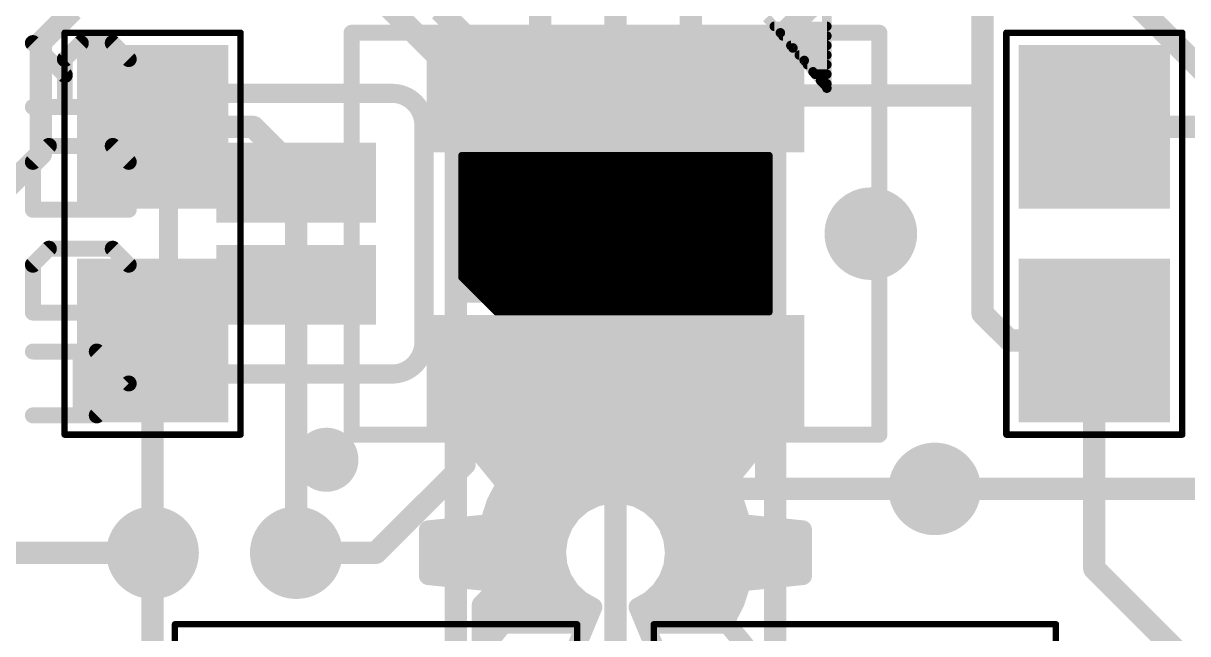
# Model space of a CAD drawing. Extents: x -8.7 to 63.3, y -0.1 to 30.3.
# Drawn here: x 4.18 to 13.44, y 6.98 to 11.84 of the extents above; entities that cross this region are included whole.
import ezdxf

# ---------------------------------------------------------------- set-up
doc = ezdxf.new("R2010")
doc.units = 0
for name, color, linetype in [('1', 12, 'CONTINUOUS'), ('16', 132, 'CONTINUOUS'), ('18', 110, 'CONTINUOUS'), ('21', 41, 'CONTINUOUS'), ('22', 40, 'CONTINUOUS'), ('29', 253, 'CONTINUOUS'), ('31', 253, 'CONTINUOUS'), ('39', 12, 'CONTINUOUS')]:
    doc.layers.add(name, color=color, linetype=linetype)

# ---------------------------------------------------------------- blocks, each defined once
blk = doc.blocks.new('RECT')
blk.add_solid([(-0.5, -0.5), (0.5, -0.5), (-0.5, 0.5), (0.5, 0.5)])
blk = doc.blocks.new('ROUNDV')
at = {"const_width": 0.5}
blk.add_lwpolyline([(0, -0.25, 1), (0, 0.25, 1), (0, -0.25)], format="xyb", dxfattribs=at)

msp = doc.modelspace()

# ---------------------------------------------------------------- linework, layer by layer
at = {"layer": '1', "const_width": 0.1778}
for points in [[(11.811, 11.303), (11.811, 12.573)], [(8.89, 11.26), (8.89, 12.319)], [(8.29, 11.26), (8.29, 12.03)], [(9.49, 11.26), (9.49, 12.03)], [(4.572, 11.938), (4.318, 11.684)], [(7.69, 11.741), (7.493, 11.938)], [(4.318, 11.684), (4.318, 10.795)], [(7.69, 11.26), (7.69, 11.741)], [(10.09, 11.26), (11.768, 11.26)], [(11.768, 11.26), (11.811, 11.303)], [(11.811, 9.525), (11.811, 11.303)], [(5.207, 11.01), (6.008, 11.01)], [(6.008, 11.01), (6.35, 10.668)], [(12.7, 11.01), (13.55, 11.01)], [(4.318, 10.795), (3.39, 9.867)], [(6.35, 10.668), (6.35, 7.62)], [(12.026, 9.31), (11.811, 9.525)], [(5.207, 9.31), (5.207, 7.62)], [(12.7, 9.31), (12.026, 9.31)], [(12.7, 7.493), (12.7, 9.31)], [(7.69, 9.06), (7.69, 8.325)], [(8.29, 9.06), (8.29, 7.655)], [(8.89, 9.06), (8.89, 5.715)], [(9.49, 9.06), (9.49, 8.29)], [(10.09, 9.06), (10.09, 8.198)], [(7.69, 8.325), (6.985, 7.62)], [(9.49, 8.29), (9.652, 8.128)], [(10.09, 8.198), (10.16, 8.128)], [(9.652, 8.128), (10.16, 8.128)], [(10.16, 8.128), (11.43, 8.128)], [(5.207, 6.731), (5.207, 7.62)], [(6.985, 7.62), (6.35, 7.62)], [(8.29, 7.655), (7.835, 7.2)], [(13.97, 6.223), (12.7, 7.493)], [(7.835, 6.35), (7.835, 7.2)]]:
    msp.add_lwpolyline(points, dxfattribs=at)
at = {"layer": '1', "const_width": 0.0889}
for points in [[(4.3625, 11.684, 1), (4.2736, 11.684)], [(7.7345, 11.741, 1), (7.6456, 11.741)], [(7.6586, 11.7096, 1), (7.7214, 11.7724)], [(4.2866, 11.7154, 1), (4.3494, 11.6526)], [(7.6456, 11.26, 1), (7.7345, 11.26)], [(8.2456, 11.26, 1), (8.3345, 11.26)], [(8.8456, 11.26, 1), (8.9345, 11.26)], [(9.4456, 11.26, 1), (9.5344, 11.26)], [(10.09, 11.3044, 1), (10.09, 11.2156)], [(11.7366, 11.2914, 1), (11.7994, 11.2286)], [(11.8554, 11.303, 1), (11.7666, 11.303)], [(11.7666, 11.303, 1), (11.8554, 11.303)], [(11.768, 11.2156, 1), (11.768, 11.3044)], [(11.8424, 11.2716, 1), (11.7796, 11.3344)], [(5.207, 11.0544, 1), (5.207, 10.9656)], [(6.0394, 11.0414, 1), (5.9766, 10.9786)], [(6.008, 10.9656, 1), (6.008, 11.0544)], [(12.7, 11.0544, 1), (12.7, 10.9656)], [(4.3494, 10.7636, 1), (4.2866, 10.8264)], [(4.2736, 10.795, 1), (4.3625, 10.795)], [(6.3945, 10.668, 1), (6.3056, 10.668)], [(6.3186, 10.6366, 1), (6.3814, 10.6994)], [(11.8424, 9.5564, 1), (11.7796, 9.4936)], [(11.7666, 9.525, 1), (11.8554, 9.525)], [(5.2515, 9.31, 1), (5.1625, 9.31)], [(12.026, 9.3544, 1), (12.026, 9.2656)], [(11.9946, 9.2786, 1), (12.0574, 9.3414)], [(12.7445, 9.31, 1), (12.6556, 9.31)], [(12.7, 9.2656, 1), (12.7, 9.3544)], [(7.7345, 9.06, 1), (7.6456, 9.06)], [(8.3345, 9.06, 1), (8.2456, 9.06)], [(8.9345, 9.06, 1), (8.8456, 9.06)], [(9.5344, 9.06, 1), (9.4456, 9.06)], [(10.1344, 9.06, 1), (10.0456, 9.06)], [(7.6456, 8.325, 1), (7.7345, 8.325)], [(7.7214, 8.2936, 1), (7.6586, 8.3564)], [(9.5214, 8.3214, 1), (9.4586, 8.2586)], [(9.4456, 8.29, 1), (9.5344, 8.29)], [(10.1214, 8.2294, 1), (10.0586, 8.1666)], [(9.652, 8.1724, 1), (9.652, 8.0836)], [(9.6206, 8.0966, 1), (9.6834, 8.1594)], [(10.0456, 8.198, 1), (10.1344, 8.198)], [(10.16, 8.1724, 1), (10.16, 8.0836)], [(10.1286, 8.0966, 1), (10.1914, 8.1594)], [(10.16, 8.0836, 1), (10.16, 8.1724)], [(11.43, 8.0836, 1), (11.43, 8.1724)], [(5.2515, 7.62, 1), (5.1625, 7.62)], [(6.35, 7.6645, 1), (6.35, 7.5755)], [(6.9536, 7.6514, 1), (7.0164, 7.5886)], [(6.985, 7.5755, 1), (6.985, 7.6645)], [(8.2456, 7.655, 1), (8.3345, 7.655)], [(8.3214, 7.6236, 1), (8.2586, 7.6864)], [(5.1625, 7.62, 1), (5.2515, 7.62)], [(6.3056, 7.62, 1), (6.3945, 7.62)], [(12.7314, 7.5244, 1), (12.6686, 7.4616)], [(12.6556, 7.493, 1), (12.7445, 7.493)], [(7.8795, 7.2, 1), (7.7905, 7.2)], [(7.8036, 7.2314, 1), (7.8664, 7.1686)]]:
    msp.add_lwpolyline(points, format="xyb", dxfattribs=at)
at = {"layer": '16', "const_width": 0.1778}
for points in [[(13.589, 11.43), (11.684, 13.335)], [(7.62, 11.43), (6.35, 12.7)], [(10.16, 11.684), (10.795, 12.319)], [(10.16, 3.81), (10.16, 11.684)], [(7.62, 5.08), (7.62, 11.43)], [(6.35, 9.7536), (6.35, 7.62)], [(11.43, 8.128), (14.478, 8.128)], [(3.81, 7.62), (5.207, 7.62)]]:
    msp.add_lwpolyline(points, dxfattribs=at)
at = {"layer": '16', "const_width": 0.0889}
for points in [[(10.2044, 11.684, 1), (10.1156, 11.684)], [(10.1286, 11.7154, 1), (10.1914, 11.6526)], [(7.6645, 11.43, 1), (7.5755, 11.43)], [(7.5886, 11.3986, 1), (7.6514, 11.4614)], [(6.3945, 9.7536, 1), (6.3056, 9.7536)], [(11.43, 8.1724, 1), (11.43, 8.0836)], [(5.207, 7.5755, 1), (5.207, 7.6645)], [(6.3056, 7.62, 1), (6.3945, 7.62)]]:
    msp.add_lwpolyline(points, format="xyb", dxfattribs=at)
at = {"layer": '21'}
for points, const_width in [([(6.79, 11.7918, 1), (6.79, 11.7282)], 0.0635), ([(6.8217, 11.76, 1), (6.7583, 11.76)], 0.0635), ([(11.0218, 11.76, 1), (10.9582, 11.76)], 0.0635), ([(10.99, 11.7282, 1), (10.99, 11.7918)], 0.0635), ([(6.79, 8.5918, 1), (6.79, 8.5282)], 0.0635), ([(10.99, 8.5282, 1), (10.99, 8.5918)], 0.0635), ([(6.59, 8.2325, 1), (6.59, 8.4875, 1), (6.59, 8.2325)], 0.255), ([(6.7583, 8.56, 1), (6.8217, 8.56)], 0.0635), ([(10.9582, 8.56, 1), (11.0218, 8.56)], 0.0635)]:
    msp.add_lwpolyline(points, format="xyb", dxfattribs=dict(at, const_width=const_width))
at = {"layer": '21', "const_width": 0.127}
for points in [[(6.79, 11.76), (6.79, 8.56)], [(10.99, 11.76), (6.79, 11.76)], [(10.99, 8.56), (10.99, 11.76)], [(6.79, 8.56), (10.99, 8.56)]]:
    msp.add_lwpolyline(points, dxfattribs=at)
at = {"layer": '22'}
for points, const_width in [([(10.572, 13.889), (10.572, 11.319)], 0.0762), ([(10.202, 11.759), (10.092, 11.879)], 0.0762), ([(10.1543, 11.811), (10.572, 11.811)], 0.0762), ([(10.302, 11.639), (10.202, 11.759)], 0.0762), ([(10.2222, 11.7348), (10.572, 11.7348)], 0.0762), ([(4.5087, 11.4233), (4.2545, 11.6775)], 0.127), ([(4.6358, 11.6775), (4.5087, 11.5504)], 0.127), ([(4.89, 11.6775), (4.6358, 11.6775)], 0.127), ([(5.0171, 11.5504), (4.89, 11.6775)], 0.127), ([(10.2857, 11.6586), (10.572, 11.6586)], 0.0762), ([(10.392, 11.539), (10.302, 11.639)], 0.0762), ([(4.5087, 11.5504), (4.5087, 11.1691)], 0.127), ([(5.0171, 11.1691), (5.0171, 11.5504)], 0.127), ([(10.3529, 11.5824), (10.572, 11.5824)], 0.0762), ([(10.462, 11.449), (10.392, 11.539)], 0.0762), ([(10.4175, 11.5062), (10.572, 11.5062)], 0.0762), ([(10.522, 11.379), (10.462, 11.449)], 0.0762), ([(10.4783, 11.43), (10.572, 11.43)], 0.0762), ([(10.562, 11.339), (10.522, 11.379)], 0.0762), ([(7.112, 11.2776), (5.588, 11.2776)], 0.1524), ([(10.5472, 11.3538), (10.572, 11.3538)], 0.0762), ([(10.572, 11.319), (10.562, 11.339)], 0.0762), ([(4.2545, 11.1691), (5.0171, 11.1691)], 0.127), ([(5.334, 11.0236), (5.334, 9.2964)], 0.1524), ([(7.366, 9.2964), (7.366, 11.0236)], 0.1524), ([(4.2545, 10.7318), (4.3816, 10.8589)], 0.127), ([(4.3816, 10.8589), (4.89, 10.8589)], 0.127), ([(4.89, 10.8589), (5.0171, 10.7318)], 0.127), ([(4.2545, 10.3505), (4.2545, 10.7318)], 0.127), ([(5.0171, 10.7318), (5.0171, 10.3505)], 0.127), ([(5.0171, 10.3505), (4.2545, 10.3505)], 0.127), ([(4.2545, 9.9132), (4.3816, 10.0404)], 0.127), ([(4.3816, 10.0404), (4.89, 10.0404)], 0.127), ([(4.89, 10.0404), (5.0171, 9.9132)], 0.127), ([(4.2545, 9.5319), (4.2545, 9.9132)], 0.127), ([(5.0171, 9.9132), (5.0171, 9.5319)], 0.127), ([(5.0171, 9.5319), (4.2545, 9.5319)], 0.127), ([(4.7629, 9.2218), (4.2545, 9.2218)], 0.127), ([(4.6358, 8.7133), (4.6358, 9.2218)], 0.127), ([(5.0171, 8.9676), (4.7629, 9.2218)], 0.127), ([(8.658, 8.6249), (8.7072, 9.1088)], 0.15), ([(8.7072, 9.1088), (9.0728, 9.1088)], 0.15), ([(9.0728, 9.1088), (9.122, 8.6249)], 0.15), ([(7.112, 9.0424), (5.588, 9.0424)], 0.1524), ([(4.7629, 8.7133), (5.0171, 8.9676)], 0.127), ([(8.6961, 9), (9.0839, 9)], 0.15), ([(8.6809, 8.85), (9.0991, 8.85)], 0.15), ([(7.708, 8.5435), (7.9665, 8.802)], 0.15), ([(7.9665, 8.802), (8.3435, 8.4946)], 0.15), ([(9.4365, 8.4946), (9.8135, 8.802)], 0.15), ([(9.8135, 8.802), (10.072, 8.5435)], 0.15), ([(4.2545, 8.7133), (4.7629, 8.7133)], 0.127), ([(7.8645, 8.7), (8.0916, 8.7)], 0.15), ([(8.6656, 8.7), (9.1144, 8.7)], 0.15), ([(9.6884, 8.7), (9.9155, 8.7)], 0.15), ([(8.0154, 8.1665), (7.708, 8.5435)], 0.15), ([(7.7145, 8.55), (8.2756, 8.55)], 0.15), ([(8.3435, 8.4946), (8.4953, 8.5728)], 0.15), ([(8.451, 8.55), (9.329, 8.55)], 0.15), ([(8.4953, 8.5728), (8.658, 8.6249)], 0.15), ([(9.122, 8.6249), (9.2847, 8.5728)], 0.15), ([(9.2847, 8.5728), (9.4365, 8.4946)], 0.15), ([(9.5044, 8.55), (10.0655, 8.55)], 0.15), ([(10.072, 8.5435), (9.7646, 8.1665)], 0.15), ([(7.825, 8.4), (9.955, 8.4)], 0.15), ([(7.9473, 8.25), (9.8327, 8.25)], 0.15), ([(7.9372, 8.0147), (8.0154, 8.1665)], 0.15), ([(7.9811, 8.1), (9.7989, 8.1)], 0.15), ([(8.839, 8.0858), (8.7298, 8.0604)], 0.15), ([(8.9512, 8.0846), (8.839, 8.0858)], 0.15), ([(9.0599, 8.0568), (8.9512, 8.0846)], 0.15), ([(9.7646, 8.1665), (9.8428, 8.0147)], 0.15), ([(7.8851, 7.852), (7.9372, 8.0147)], 0.15), ([(8.6297, 8.0096), (8.5445, 7.9366)], 0.15), ([(8.7298, 8.0604), (8.6297, 8.0096)], 0.15), ([(9.1589, 8.0039), (9.0599, 8.0568)], 0.15), ([(9.2424, 7.929), (9.1589, 8.0039)], 0.15), ([(9.8428, 8.0147), (9.8949, 7.852)], 0.15), ([(7.9165, 7.95), (8.5602, 7.95)], 0.15), ([(8.5445, 7.9366), (8.4792, 7.8454)], 0.15), ([(9.219, 7.95), (9.8635, 7.95)], 0.15), ([(9.3058, 7.8364), (9.2424, 7.929)], 0.15), ([(7.4012, 7.8028), (7.8851, 7.852)], 0.15), ([(7.4012, 7.4372), (7.4012, 7.8028)], 0.15), ([(8.4792, 7.8454), (8.4373, 7.7413)], 0.15), ([(9.3453, 7.7314), (9.3058, 7.8364)], 0.15), ([(9.8949, 7.852), (10.3788, 7.8028)], 0.15), ([(10.3788, 7.8028), (10.3788, 7.4372)], 0.15), ([(7.4012, 7.8), (8.4609, 7.8)], 0.15), ([(8.4373, 7.7413), (8.4215, 7.6302)], 0.15), ([(9.3195, 7.8), (10.3788, 7.8)], 0.15), ([(9.3588, 7.62), (9.3453, 7.7314)], 0.15), ([(7.4012, 7.65), (8.4243, 7.65)], 0.15), ([(8.4215, 7.6302), (8.4325, 7.5185)], 0.15), ([(9.3459, 7.5106), (9.3588, 7.62)], 0.15), ([(9.3552, 7.65), (10.3788, 7.65)], 0.15), ([(7.4012, 7.5), (8.439, 7.5)], 0.15), ([(7.8851, 7.388), (7.4012, 7.4372)], 0.15), ([(8.4325, 7.5185), (8.4697, 7.4127)], 0.15), ([(9.3077, 7.4072), (9.3459, 7.5106)], 0.15), ([(9.342, 7.5), (10.3788, 7.5)], 0.15), ([(10.3788, 7.4372), (9.8949, 7.388)], 0.15), ([(7.9372, 7.2253), (7.8851, 7.388)], 0.15), ([(7.8973, 7.35), (8.5105, 7.35)], 0.15), ([(8.4697, 7.4127), (8.531, 7.3187)], 0.15), ([(9.2465, 7.3155), (9.3077, 7.4072)], 0.15), ([(9.2695, 7.35), (9.8827, 7.35)], 0.15), ([(9.8949, 7.388), (9.8428, 7.2253)], 0.15), ([(8.531, 7.3187), (8.6128, 7.242)], 0.15), ([(9.1656, 7.2407), (9.2465, 7.3155)], 0.15), ([(8.0154, 7.0735), (7.9372, 7.2253)], 0.15), ([(7.9502, 7.2), (8.6873, 7.2)], 0.15), ([(8.7106, 7.1869), (8.4953, 6.6672)], 0.15), ([(8.6128, 7.242), (8.7106, 7.1869)], 0.15), ([(9.0694, 7.1869), (9.1656, 7.2407)], 0.15), ([(9.2847, 6.6672), (9.0694, 7.1869)], 0.15), ([(9.0928, 7.2), (9.8298, 7.2)], 0.15), ([(9.8428, 7.2253), (9.7646, 7.0735)], 0.15), ([(7.708, 6.6965), (8.0154, 7.0735)], 0.15), ([(9.7646, 7.0735), (10.072, 6.6965)], 0.15), ([(7.9962, 7.05), (8.6539, 7.05)], 0.15), ([(9.1261, 7.05), (9.7838, 7.05)], 0.15)]:
    msp.add_lwpolyline(points, dxfattribs=dict(at, const_width=const_width))
for points, const_width in [([(10.1543, 11.83, 1), (10.1543, 11.7919)], 0.0381), ([(10.2166, 11.7712, 1), (10.1874, 11.7468)], 0.0381), ([(10.188, 11.7461, 1), (10.216, 11.7719)], 0.0381), ([(10.2222, 11.7538, 1), (10.2222, 11.7157)], 0.0381), ([(10.572, 11.7919, 1), (10.572, 11.83)], 0.0381), ([(10.572, 11.7157, 1), (10.572, 11.7538)], 0.0381), ([(4.277, 11.7, 1), (4.232, 11.6551)], 0.0635), ([(4.6358, 11.7093, 1), (4.6358, 11.6458)], 0.0635), ([(4.6583, 11.6551, 1), (4.6134, 11.7)], 0.0635), ([(4.9125, 11.7, 1), (4.8676, 11.6551)], 0.0635), ([(4.89, 11.6458, 1), (4.89, 11.7093)], 0.0635), ([(10.2857, 11.6776, 1), (10.2857, 11.6395)], 0.0381), ([(10.3162, 11.6517, 1), (10.2878, 11.6263)], 0.0381), ([(10.572, 11.6395, 1), (10.572, 11.6776)], 0.0381), ([(4.5405, 11.5504, 1), (4.477, 11.5504)], 0.0635), ([(4.4863, 11.5729, 1), (4.5312, 11.528)], 0.0635), ([(5.0489, 11.5504, 1), (4.9854, 11.5504)], 0.0635), ([(4.9947, 11.528, 1), (5.0396, 11.5729)], 0.0635), ([(10.2874, 11.6268, 1), (10.3166, 11.6512)], 0.0381), ([(10.3529, 11.6014, 1), (10.3529, 11.5633)], 0.0381), ([(10.572, 11.5633, 1), (10.572, 11.6014)], 0.0381), ([(10.407, 11.5507, 1), (10.377, 11.5273)], 0.0381), ([(10.3778, 11.5263, 1), (10.4062, 11.5517)], 0.0381), ([(10.4175, 11.5252, 1), (10.4175, 11.4871)], 0.0381), ([(10.572, 11.4871, 1), (10.572, 11.5252)], 0.0381), ([(4.4863, 11.4008, 1), (4.5312, 11.4457)], 0.0635), ([(10.4765, 11.4614, 1), (10.4475, 11.4366)], 0.0381), ([(10.447, 11.4373, 1), (10.477, 11.4607)], 0.0381), ([(10.4783, 11.449, 1), (10.4783, 11.4109)], 0.0381), ([(10.5355, 11.3925, 1), (10.5085, 11.3655)], 0.0381), ([(10.5075, 11.3666, 1), (10.5365, 11.3914)], 0.0381), ([(10.572, 11.4109, 1), (10.572, 11.449)], 0.0381), ([(5.588, 11.2776, 0.4142), (5.334, 11.0236)], 0.1524), ([(5.588, 11.3157, 1), (5.588, 11.2395)], 0.0762), ([(5.588, 11.2395, 1), (5.588, 11.3157)], 0.0762), ([(7.366, 11.0236, 0.4142), (7.112, 11.2776)], 0.1524), ([(7.112, 11.3157, 1), (7.112, 11.2395)], 0.0762), ([(7.112, 11.2395, 1), (7.112, 11.3157)], 0.0762), ([(10.5472, 11.3728, 1), (10.5472, 11.3347)], 0.0381), ([(10.579, 11.3475, 1), (10.545, 11.3305)], 0.0381), ([(10.5485, 11.3255, 1), (10.5755, 11.3525)], 0.0381), ([(10.553, 11.319, 1), (10.5911, 11.319)], 0.0381), ([(10.555, 11.3105, 1), (10.589, 11.3275)], 0.0381), ([(10.572, 11.3347, 1), (10.572, 11.3728)], 0.0381), ([(4.2545, 11.2008, 1), (4.2545, 11.1373)], 0.0635), ([(5.0171, 11.1373, 1), (5.0171, 11.2008)], 0.0635), ([(4.477, 11.1691, 1), (4.5405, 11.1691)], 0.0635), ([(4.9854, 11.1691, 1), (5.0489, 11.1691)], 0.0635), ([(5.3721, 11.0236, 1), (5.2959, 11.0236)], 0.0762), ([(5.2959, 11.0236, 1), (5.3721, 11.0236)], 0.0762), ([(7.4041, 11.0236, 1), (7.3279, 11.0236)], 0.0762), ([(7.3279, 11.0236, 1), (7.4041, 11.0236)], 0.0762), ([(4.3816, 10.8907, 1), (4.3816, 10.8272)], 0.0635), ([(4.4041, 10.8365, 1), (4.3592, 10.8814)], 0.0635), ([(4.9125, 10.8814, 1), (4.8676, 10.8365)], 0.0635), ([(4.89, 10.8272, 1), (4.89, 10.8907)], 0.0635), ([(4.232, 10.7543, 1), (4.277, 10.7094)], 0.0635), ([(4.2862, 10.7318, 1), (4.2228, 10.7318)], 0.0635), ([(5.0489, 10.7318, 1), (4.9854, 10.7318)], 0.0635), ([(4.9947, 10.7094, 1), (5.0396, 10.7543)], 0.0635), ([(4.2545, 10.3823, 1), (4.2545, 10.3187)], 0.0635), ([(4.2228, 10.3505, 1), (4.2862, 10.3505)], 0.0635), ([(4.9854, 10.3505, 1), (5.0489, 10.3505)], 0.0635), ([(5.0171, 10.3187, 1), (5.0171, 10.3823)], 0.0635), ([(4.3816, 10.0721, 1), (4.3816, 10.0086)], 0.0635), ([(4.4041, 10.0179, 1), (4.3592, 10.0628)], 0.0635), ([(4.9125, 10.0628, 1), (4.8676, 10.0179)], 0.0635), ([(4.89, 10.0086, 1), (4.89, 10.0721)], 0.0635), ([(4.232, 9.9357, 1), (4.277, 9.8908)], 0.0635), ([(4.2862, 9.9132, 1), (4.2228, 9.9132)], 0.0635), ([(5.0489, 9.9132, 1), (4.9854, 9.9132)], 0.0635), ([(4.9947, 9.8908, 1), (5.0396, 9.9357)], 0.0635), ([(4.2545, 9.5637, 1), (4.2545, 9.5002)], 0.0635), ([(4.2228, 9.5319, 1), (4.2862, 9.5319)], 0.0635), ([(4.9854, 9.5319, 1), (5.0489, 9.5319)], 0.0635), ([(5.0171, 9.5002, 1), (5.0171, 9.5637)], 0.0635), ([(5.334, 9.2964, 0.4142), (5.588, 9.0424)], 0.1524), ([(5.3721, 9.2964, 1), (5.2959, 9.2964)], 0.0762), ([(7.112, 9.0424, 0.4142), (7.366, 9.2964)], 0.1524), ([(7.4041, 9.2964, 1), (7.3279, 9.2964)], 0.0762), ([(4.2545, 9.2535, 1), (4.2545, 9.19)], 0.0635), ([(4.6676, 9.2218, 1), (4.6041, 9.2218)], 0.0635), ([(4.7854, 9.2442, 1), (4.7405, 9.1993)], 0.0635), ([(4.7629, 9.19, 1), (4.7629, 9.2535)], 0.0635), ([(5.2959, 9.2964, 1), (5.3721, 9.2964)], 0.0762), ([(7.3279, 9.2964, 1), (7.4041, 9.2964)], 0.0762), ([(8.7072, 9.1463, 1), (8.7072, 9.0713)], 0.075), ([(8.7445, 9.105, 1), (8.6699, 9.1126)], 0.075), ([(9.1101, 9.1126, 1), (9.0355, 9.105)], 0.075), ([(9.0728, 9.0713, 1), (9.0728, 9.1463)], 0.075), ([(5.588, 9.0805, 1), (5.588, 9.0043)], 0.0762), ([(5.588, 9.0043, 1), (5.588, 9.0805)], 0.0762), ([(7.112, 9.0805, 1), (7.112, 9.0043)], 0.0762), ([(7.112, 9.0043, 1), (7.112, 9.0805)], 0.0762), ([(4.9947, 8.9451, 1), (5.0396, 8.99)], 0.0635), ([(5.0396, 8.9451, 1), (4.9947, 8.99)], 0.0635), ([(8.6961, 9.0375, 1), (8.6961, 8.9625)], 0.075), ([(9.0839, 8.9625, 1), (9.0839, 9.0375)], 0.075), ([(8.6809, 8.8875, 1), (8.6809, 8.8125)], 0.075), ([(9.0991, 8.8125, 1), (9.0991, 8.8875)], 0.075), ([(7.9902, 8.8311, 1), (7.9428, 8.7729)], 0.075), ([(7.993, 8.7755, 1), (7.94, 8.8285)], 0.075), ([(9.84, 8.8285, 1), (9.787, 8.7755)], 0.075), ([(9.8372, 8.7729, 1), (9.7898, 8.8311)], 0.075), ([(4.2545, 8.7451, 1), (4.2545, 8.6816)], 0.0635), ([(4.6041, 8.7133, 1), (4.6676, 8.7133)], 0.0635), ([(4.7405, 8.7358, 1), (4.7854, 8.6909)], 0.0635), ([(4.7629, 8.6816, 1), (4.7629, 8.7451)], 0.0635), ([(7.8645, 8.7375, 1), (7.8645, 8.6625)], 0.075), ([(8.0916, 8.6625, 1), (8.0916, 8.7375)], 0.075), ([(8.6656, 8.7375, 1), (8.6656, 8.6625)], 0.075), ([(9.1144, 8.6625, 1), (9.1144, 8.7375)], 0.075), ([(9.6884, 8.7375, 1), (9.6884, 8.6625)], 0.075), ([(9.9155, 8.6625, 1), (9.9155, 8.7375)], 0.075), ([(7.7371, 8.5672, 1), (7.6789, 8.5198)], 0.075), ([(7.7145, 8.5875, 1), (7.7145, 8.5125)], 0.075), ([(8.2756, 8.5125, 1), (8.2756, 8.5875)], 0.075), ([(8.451, 8.5875, 1), (8.451, 8.5125)], 0.075), ([(8.4839, 8.6085, 1), (8.5068, 8.5371)], 0.075), ([(8.5125, 8.5395, 1), (8.4782, 8.6062)], 0.075), ([(8.6207, 8.6287, 1), (8.6953, 8.6211)], 0.075), ([(8.6694, 8.5892, 1), (8.6466, 8.6606)], 0.075), ([(9.1334, 8.6606, 1), (9.1106, 8.5892)], 0.075), ([(9.0847, 8.6211, 1), (9.1593, 8.6287)], 0.075), ([(9.3018, 8.6062, 1), (9.2675, 8.5395)], 0.075), ([(9.2732, 8.5371, 1), (9.2961, 8.6085)], 0.075), ([(9.329, 8.5125, 1), (9.329, 8.5875)], 0.075), ([(9.5044, 8.5875, 1), (9.5044, 8.5125)], 0.075), ([(10.1011, 8.5198, 1), (10.0429, 8.5672)], 0.075), ([(10.0655, 8.5125, 1), (10.0655, 8.5875)], 0.075), ([(7.6815, 8.57, 1), (7.7345, 8.517)], 0.075), ([(8.3263, 8.5279, 1), (8.3607, 8.4613)], 0.075), ([(8.3198, 8.4655, 1), (8.3672, 8.5237)], 0.075), ([(9.4128, 8.5237, 1), (9.4602, 8.4655)], 0.075), ([(9.4193, 8.4613, 1), (9.4537, 8.5279)], 0.075), ([(10.0455, 8.517, 1), (10.0985, 8.57)], 0.075), ([(7.825, 8.4375, 1), (7.825, 8.3625)], 0.075), ([(9.955, 8.3625, 1), (9.955, 8.4375)], 0.075), ([(7.9473, 8.2875, 1), (7.9473, 8.2125)], 0.075), ([(9.8327, 8.2125, 1), (9.8327, 8.2875)], 0.075), ([(7.9811, 8.1375, 1), (7.9811, 8.0625)], 0.075), ([(8.0487, 8.1493, 1), (7.9821, 8.1837)], 0.075), ([(7.9863, 8.1428, 1), (8.0445, 8.1902)], 0.075), ([(8.8394, 8.1233, 1), (8.8386, 8.0483)], 0.075), ([(8.8475, 8.0493, 1), (8.8305, 8.1224)], 0.075), ([(8.9605, 8.1209, 1), (8.9419, 8.0483)], 0.075), ([(8.9508, 8.0471, 1), (8.9516, 8.1221)], 0.075), ([(9.7979, 8.1837, 1), (9.7313, 8.1493)], 0.075), ([(9.7355, 8.1902, 1), (9.7937, 8.1428)], 0.075), ([(9.7989, 8.0625, 1), (9.7989, 8.1375)], 0.075), ([(7.9038, 8.0318, 1), (7.9705, 7.9975)], 0.075), ([(7.9729, 8.0032, 1), (7.9015, 8.0261)], 0.075), ([(8.6127, 8.0431, 1), (8.6466, 7.9762)], 0.075), ([(8.6541, 7.9812, 1), (8.6053, 8.0381)], 0.075), ([(8.7212, 8.0969, 1), (8.7383, 8.0238)], 0.075), ([(8.7467, 8.0269, 1), (8.7128, 8.0938)], 0.075), ([(9.0776, 8.0898, 1), (9.0422, 8.0237)], 0.075), ([(9.0506, 8.0204, 1), (9.0692, 8.0931)], 0.075), ([(9.1839, 8.0318, 1), (9.1339, 7.976)], 0.075), ([(9.1412, 7.9708, 1), (9.1766, 8.037)], 0.075), ([(9.8785, 8.0261, 1), (9.8071, 8.0032)], 0.075), ([(9.8095, 7.9975, 1), (9.8762, 8.0318)], 0.075), ([(7.9165, 7.9875, 1), (7.9165, 7.9125)], 0.075), ([(8.5201, 7.965, 1), (8.5689, 7.9081)], 0.075), ([(8.575, 7.9147, 1), (8.514, 7.9584)], 0.075), ([(8.5602, 7.9125, 1), (8.5602, 7.9875)], 0.075), ([(9.219, 7.9875, 1), (9.219, 7.9125)], 0.075), ([(9.2734, 7.9502, 1), (9.2115, 7.9078)], 0.075), ([(9.2174, 7.9011, 1), (9.2675, 7.9569)], 0.075), ([(9.8635, 7.9125, 1), (9.8635, 7.9875)], 0.075), ([(7.4387, 7.8028, 1), (7.3637, 7.8028)], 0.075), ([(7.3974, 7.8401, 1), (7.405, 7.7655)], 0.075), ([(7.8494, 7.8634, 1), (7.9208, 7.8406)], 0.075), ([(7.8889, 7.8147, 1), (7.8813, 7.8893)], 0.075), ([(8.4487, 7.8672, 1), (8.5096, 7.8235)], 0.075), ([(8.5139, 7.8314, 1), (8.4444, 7.8594)], 0.075), ([(9.3409, 7.8496, 1), (9.2707, 7.8232)], 0.075), ([(9.2749, 7.8152, 1), (9.3368, 7.8576)], 0.075), ([(9.8987, 7.8893, 1), (9.8911, 7.8147)], 0.075), ([(9.8592, 7.8406, 1), (9.9306, 7.8634)], 0.075), ([(10.4163, 7.8028, 1), (10.3413, 7.8028)], 0.075), ([(10.375, 7.7655, 1), (10.3826, 7.8401)], 0.075), ([(7.4012, 7.8375, 1), (7.4012, 7.7625)], 0.075), ([(8.4025, 7.7552, 1), (8.4721, 7.7273)], 0.075), ([(8.4745, 7.736, 1), (8.4002, 7.7466)], 0.075), ([(8.4609, 7.7625, 1), (8.4609, 7.8375)], 0.075), ([(9.3195, 7.8375, 1), (9.3195, 7.7625)], 0.075), ([(9.3826, 7.7359, 1), (9.3081, 7.7269)], 0.075), ([(10.3788, 7.7625, 1), (10.3788, 7.8375)], 0.075), ([(7.4012, 7.6875, 1), (7.4012, 7.6125)], 0.075), ([(8.4588, 7.6338, 1), (8.3841, 7.6265)], 0.075), ([(8.4243, 7.6125, 1), (8.4243, 7.6875)], 0.075), ([(9.3103, 7.7182, 1), (9.3804, 7.7446)], 0.075), ([(9.3552, 7.6875, 1), (9.3552, 7.6125)], 0.075), ([(9.396, 7.6156, 1), (9.3216, 7.6244)], 0.075), ([(10.3788, 7.6125, 1), (10.3788, 7.6875)], 0.075), ([(8.3843, 7.6355, 1), (8.4586, 7.6249)], 0.075), ([(9.3216, 7.6155, 1), (9.396, 7.6245)], 0.075), ([(7.4012, 7.5375, 1), (7.4012, 7.4625)], 0.075), ([(7.405, 7.4745, 1), (7.3974, 7.3999)], 0.075), ([(8.4678, 7.531, 1), (8.3971, 7.5061)], 0.075), ([(8.3951, 7.5148, 1), (8.4698, 7.5222)], 0.075), ([(8.439, 7.4625, 1), (8.439, 7.5375)], 0.075), ([(9.342, 7.5375, 1), (9.342, 7.4625)], 0.075), ([(9.3086, 7.515, 1), (9.3831, 7.5062)], 0.075), ([(9.381, 7.4976, 1), (9.3107, 7.5235)], 0.075), ([(10.3826, 7.3999, 1), (10.375, 7.4745)], 0.075), ([(10.3788, 7.4625, 1), (10.3788, 7.5375)], 0.075), ([(7.3637, 7.4372, 1), (7.4387, 7.4372)], 0.075), ([(7.9208, 7.3994, 1), (7.8494, 7.3766)], 0.075), ([(7.8973, 7.3875, 1), (7.8973, 7.3125)], 0.075), ([(7.8813, 7.3507, 1), (7.8889, 7.4253)], 0.075), ([(8.5011, 7.4331, 1), (8.4382, 7.3922)], 0.075), ([(8.4343, 7.4002, 1), (8.505, 7.4251)], 0.075), ([(8.5105, 7.3125, 1), (8.5105, 7.3875)], 0.075), ([(9.2695, 7.3875, 1), (9.2695, 7.3125)], 0.075), ([(9.2725, 7.4201, 1), (9.3429, 7.3942)], 0.075), ([(9.3389, 7.3863, 1), (9.2765, 7.428)], 0.075), ([(9.8911, 7.4253, 1), (9.8987, 7.3507)], 0.075), ([(9.9306, 7.3766, 1), (9.8592, 7.3994)], 0.075), ([(9.8827, 7.3125, 1), (9.8827, 7.3875)], 0.075), ([(10.3413, 7.4372, 1), (10.4163, 7.4372)], 0.075), ([(8.5566, 7.346, 1), (8.5053, 7.2913)], 0.075), ([(8.4995, 7.2982, 1), (8.5624, 7.3392)], 0.075), ([(9.2153, 7.3364, 1), (9.2777, 7.2947)], 0.075), ([(9.2719, 7.288, 1), (9.221, 7.3431)], 0.075), ([(7.9705, 7.2425, 1), (7.9038, 7.2082)], 0.075), ([(7.9015, 7.2139, 1), (7.9729, 7.2368)], 0.075), ([(7.9502, 7.2375, 1), (7.9502, 7.1625)], 0.075), ([(8.6312, 7.2746, 1), (8.5944, 7.2093)], 0.075), ([(8.5872, 7.2146, 1), (8.6385, 7.2693)], 0.075), ([(8.7452, 7.1725, 1), (8.676, 7.2013)], 0.075), ([(8.6873, 7.1625, 1), (8.6873, 7.2375)], 0.075), ([(8.6922, 7.1542, 1), (8.729, 7.2196)], 0.075), ([(9.104, 7.2013, 1), (9.0348, 7.1725)], 0.075), ([(9.0511, 7.2196, 1), (9.0877, 7.1542)], 0.075), ([(9.0928, 7.2375, 1), (9.0928, 7.1625)], 0.075), ([(9.1401, 7.2683, 1), (9.191, 7.2132)], 0.075), ([(9.1839, 7.208, 1), (9.1472, 7.2735)], 0.075), ([(9.8071, 7.2368, 1), (9.8785, 7.2139)], 0.075), ([(9.8762, 7.2082, 1), (9.8095, 7.2425)], 0.075), ([(9.8298, 7.1625, 1), (9.8298, 7.2375)], 0.075), ([(8.0445, 7.0498, 1), (7.9863, 7.0972)], 0.075), ([(9.7937, 7.0972, 1), (9.7355, 7.0498)], 0.075), ([(7.9962, 7.0875, 1), (7.9962, 7.0125)], 0.075), ([(7.9821, 7.0563, 1), (8.0487, 7.0907)], 0.075), ([(8.6539, 7.0125, 1), (8.6539, 7.0875)], 0.075), ([(9.1261, 7.0875, 1), (9.1261, 7.0125)], 0.075), ([(9.7313, 7.0907, 1), (9.7979, 7.0563)], 0.075), ([(9.7838, 7.0125, 1), (9.7838, 7.0875)], 0.075)]:
    msp.add_lwpolyline(points, format="xyb", dxfattribs=dict(at, const_width=const_width))
at = {"layer": '29', "const_width": 0.05}
for points in [[(7.665, 9.81), (7.665, 10.785)], [(7.665, 10.785), (10.115, 10.785)], [(7.665, 10.75), (10.115, 10.75)], [(10.115, 10.785), (10.115, 9.535)], [(7.665, 10.7), (10.115, 10.7)], [(7.665, 10.65), (10.115, 10.65)], [(7.665, 10.6), (10.115, 10.6)], [(7.665, 10.55), (10.115, 10.55)], [(7.665, 10.5), (10.115, 10.5)], [(7.665, 10.45), (10.115, 10.45)], [(7.665, 10.4), (10.115, 10.4)], [(7.665, 10.35), (10.115, 10.35)], [(7.665, 10.3), (10.115, 10.3)], [(7.665, 10.25), (10.115, 10.25)], [(7.665, 10.2), (10.115, 10.2)], [(7.665, 10.15), (10.115, 10.15)], [(7.665, 10.1), (10.115, 10.1)], [(7.665, 10.05), (10.115, 10.05)], [(7.665, 10), (10.115, 10)], [(7.665, 9.95), (10.115, 9.95)], [(7.665, 9.9), (10.115, 9.9)], [(7.665, 9.85), (10.115, 9.85)], [(7.94, 9.535), (7.665, 9.81)], [(7.675, 9.8), (10.115, 9.8)], [(7.725, 9.75), (10.115, 9.75)], [(7.775, 9.7), (10.115, 9.7)], [(7.825, 9.65), (10.115, 9.65)], [(7.875, 9.6), (10.115, 9.6)], [(7.925, 9.55), (10.115, 9.55)], [(10.115, 9.535), (7.94, 9.535)]]:
    msp.add_lwpolyline(points, dxfattribs=at)
at = {"layer": '29', "const_width": 0.025}
for points in [[(7.6775, 10.785, 1), (7.6525, 10.785)], [(7.665, 10.7975, 1), (7.665, 10.7725)], [(7.665, 10.7625, 1), (7.665, 10.7375)], [(10.1275, 10.785, 1), (10.1025, 10.785)], [(10.115, 10.7725, 1), (10.115, 10.7975)], [(10.115, 10.7375, 1), (10.115, 10.7625)], [(7.665, 10.7125, 1), (7.665, 10.6875)], [(7.665, 10.6625, 1), (7.665, 10.6375)], [(10.115, 10.6875, 1), (10.115, 10.7125)], [(10.115, 10.6375, 1), (10.115, 10.6625)], [(7.665, 10.6125, 1), (7.665, 10.5875)], [(7.665, 10.5625, 1), (7.665, 10.5375)], [(10.115, 10.5875, 1), (10.115, 10.6125)], [(10.115, 10.5375, 1), (10.115, 10.5625)], [(7.665, 10.5125, 1), (7.665, 10.4875)], [(7.665, 10.4625, 1), (7.665, 10.4375)], [(10.115, 10.4875, 1), (10.115, 10.5125)], [(10.115, 10.4375, 1), (10.115, 10.4625)], [(7.665, 10.4125, 1), (7.665, 10.3875)], [(10.115, 10.3875, 1), (10.115, 10.4125)], [(7.665, 10.3625, 1), (7.665, 10.3375)], [(7.665, 10.3125, 1), (7.665, 10.2875)], [(10.115, 10.3375, 1), (10.115, 10.3625)], [(10.115, 10.2875, 1), (10.115, 10.3125)], [(7.665, 10.2625, 1), (7.665, 10.2375)], [(7.665, 10.2125, 1), (7.665, 10.1875)], [(10.115, 10.2375, 1), (10.115, 10.2625)], [(10.115, 10.1875, 1), (10.115, 10.2125)], [(7.665, 10.1625, 1), (7.665, 10.1375)], [(7.665, 10.1125, 1), (7.665, 10.0875)], [(10.115, 10.1375, 1), (10.115, 10.1625)], [(10.115, 10.0875, 1), (10.115, 10.1125)], [(7.665, 10.0625, 1), (7.665, 10.0375)], [(7.665, 10.0125, 1), (7.665, 9.9875)], [(10.115, 10.0375, 1), (10.115, 10.0625)], [(10.115, 9.9875, 1), (10.115, 10.0125)], [(7.665, 9.9625, 1), (7.665, 9.9375)], [(7.665, 9.9125, 1), (7.665, 9.8875)], [(10.115, 9.9375, 1), (10.115, 9.9625)], [(10.115, 9.8875, 1), (10.115, 9.9125)], [(7.665, 9.8625, 1), (7.665, 9.8375)], [(7.6525, 9.81, 1), (7.6775, 9.81)], [(7.6738, 9.8188, 1), (7.6562, 9.8012)], [(7.675, 9.8125, 1), (7.675, 9.7875)], [(10.115, 9.8375, 1), (10.115, 9.8625)], [(10.115, 9.7875, 1), (10.115, 9.8125)], [(7.725, 9.7625, 1), (7.725, 9.7375)], [(10.115, 9.7375, 1), (10.115, 9.7625)], [(7.775, 9.7125, 1), (7.775, 9.6875)], [(7.825, 9.6625, 1), (7.825, 9.6375)], [(10.115, 9.6875, 1), (10.115, 9.7125)], [(10.115, 9.6375, 1), (10.115, 9.6625)], [(7.875, 9.6125, 1), (7.875, 9.5875)], [(7.925, 9.5625, 1), (7.925, 9.5375)], [(7.94, 9.5475, 1), (7.94, 9.5225)], [(7.9312, 9.5262, 1), (7.9488, 9.5438)], [(10.1025, 9.535, 1), (10.1275, 9.535)], [(10.115, 9.5875, 1), (10.115, 9.6125)], [(10.115, 9.5375, 1), (10.115, 9.5625)], [(10.115, 9.5225, 1), (10.115, 9.5475)]]:
    msp.add_lwpolyline(points, format="xyb", dxfattribs=at)
at = {"layer": '39', "const_width": 0.0508}
for points in [[(4.507, 8.56), (4.507, 11.76)], [(4.507, 11.76), (5.907, 11.76)], [(5.907, 11.76), (5.907, 8.56)], [(12, 8.56), (12, 11.76)], [(12, 11.76), (13.4, 11.76)], [(13.4, 11.76), (13.4, 8.56)], [(5.907, 8.56), (4.507, 8.56)], [(13.4, 8.56), (12, 8.56)], [(5.385, 5.65), (5.385, 7.05)], [(5.385, 7.05), (8.585, 7.05)], [(8.585, 7.05), (8.585, 5.65)], [(9.195, 5.65), (9.195, 7.05)], [(9.195, 7.05), (12.395, 7.05)], [(12.395, 7.05), (12.395, 5.65)]]:
    msp.add_lwpolyline(points, dxfattribs=at)
at = {"layer": '39', "const_width": 0.0254}
for points in [[(4.5197, 11.76, 1), (4.4943, 11.76)], [(4.507, 11.7727, 1), (4.507, 11.7473)], [(5.9197, 11.76, 1), (5.8943, 11.76)], [(5.907, 11.7473, 1), (5.907, 11.7727)], [(12.0127, 11.76, 1), (11.9873, 11.76)], [(12, 11.7727, 1), (12, 11.7473)], [(13.4127, 11.76, 1), (13.3873, 11.76)], [(13.4, 11.7473, 1), (13.4, 11.7727)], [(4.507, 8.5727, 1), (4.507, 8.5473)], [(4.4943, 8.56, 1), (4.5197, 8.56)], [(5.8943, 8.56, 1), (5.9197, 8.56)], [(5.907, 8.5473, 1), (5.907, 8.5727)], [(12, 8.5727, 1), (12, 8.5473)], [(11.9873, 8.56, 1), (12.0127, 8.56)], [(13.3873, 8.56, 1), (13.4127, 8.56)], [(13.4, 8.5473, 1), (13.4, 8.5727)], [(5.3977, 7.05, 1), (5.3723, 7.05)], [(5.385, 7.0627, 1), (5.385, 7.0373)], [(8.5977, 7.05, 1), (8.5723, 7.05)], [(8.585, 7.0373, 1), (8.585, 7.0627)], [(9.2077, 7.05, 1), (9.1823, 7.05)], [(9.195, 7.0627, 1), (9.195, 7.0373)], [(12.4077, 7.05, 1), (12.3823, 7.05)], [(12.395, 7.0373, 1), (12.395, 7.0627)]]:
    msp.add_lwpolyline(points, format="xyb", dxfattribs=at)

# ---------------------------------------------------------------- block references
at = {"layer": '1'}
for p, xscale, yscale, rotation in [((7.69, 11.26), 0.7, 0.4, 270), ((8.29, 11.26), 0.7, 0.4, 270), ((8.89, 11.26), 0.7, 0.4, 270), ((9.49, 11.26), 0.7, 0.4, 270), ((10.09, 11.26), 0.7, 0.4, 270), ((8.89, 10.16), 1.1, 2.45, 90), ((7.69, 9.06), 0.7, 0.4, 90), ((8.29, 9.06), 0.7, 0.4, 90), ((8.89, 9.06), 0.7, 0.4, 90), ((9.49, 9.06), 0.7, 0.4, 90), ((10.09, 9.06), 0.7, 0.4, 90)]:
    msp.add_blockref('RECT', p, dxfattribs=dict(at, xscale=xscale, yscale=yscale, rotation=rotation))
at = {"layer": '1', "xscale": 1.1, "rotation": 270}
for p in [(5.207, 11.01), (12.7, 11.01), (5.207, 9.31), (12.7, 9.31)]:
    msp.add_blockref('RECT', p, dxfattribs=at)
at = {"layer": '16', "xscale": 0.635, "yscale": 1.27, "rotation": 270}
for p in [(6.35, 10.5664), (6.35, 9.7536)]:
    msp.add_blockref('RECT', p, dxfattribs=at)
at = {"layer": '18', "xscale": 0.7366, "yscale": 0.7366}
for p in [(10.922, 10.16), (10.922, 10.16), (11.43, 8.128), (11.43, 8.128), (5.207, 7.62), (5.207, 7.62), (6.35, 7.62), (6.35, 7.62)]:
    msp.add_blockref('ROUNDV', p, dxfattribs=at)
at = {"layer": '29'}
for p, xscale, yscale, rotation in [((7.69, 11.26), 0.9032, 0.6032, 270), ((8.29, 11.26), 0.9032, 0.6032, 270), ((8.89, 11.26), 0.9032, 0.6032, 270), ((9.49, 11.26), 0.9032, 0.6032, 270), ((10.09, 11.26), 0.9032, 0.6032, 270), ((5.207, 11.01), 1.3032, 1.2032, 270), ((12.7, 11.01), 1.3032, 1.2032, 270), ((5.207, 9.31), 1.3032, 1.2032, 270), ((12.7, 9.31), 1.3032, 1.2032, 270), ((7.69, 9.06), 0.9032, 0.6032, 90), ((8.29, 9.06), 0.9032, 0.6032, 90), ((8.89, 9.06), 0.9032, 0.6032, 90), ((9.49, 9.06), 0.9032, 0.6032, 90), ((10.09, 9.06), 0.9032, 0.6032, 90)]:
    msp.add_blockref('RECT', p, dxfattribs=dict(at, xscale=xscale, yscale=yscale, rotation=rotation))
at = {"layer": '31'}
for p, xscale, yscale, rotation in [((7.69, 11.26), 0.7, 0.4, 270), ((8.29, 11.26), 0.7, 0.4, 270), ((8.89, 11.26), 0.7, 0.4, 270), ((9.49, 11.26), 0.7, 0.4, 270), ((10.09, 11.26), 0.7, 0.4, 270), ((8.84, 10.16), 0.7179, 0.7, 90), ((7.69, 9.06), 0.7, 0.4, 90), ((8.29, 9.06), 0.7, 0.4, 90), ((8.89, 9.06), 0.7, 0.4, 90), ((9.49, 9.06), 0.7, 0.4, 90), ((10.09, 9.06), 0.7, 0.4, 90)]:
    msp.add_blockref('RECT', p, dxfattribs=dict(at, xscale=xscale, yscale=yscale, rotation=rotation))
at = {"layer": '31', "xscale": 1.1, "rotation": 270}
for p in [(5.207, 11.01), (12.7, 11.01), (5.207, 9.31), (12.7, 9.31)]:
    msp.add_blockref('RECT', p, dxfattribs=at)

doc.saveas('drawing.dxf')
